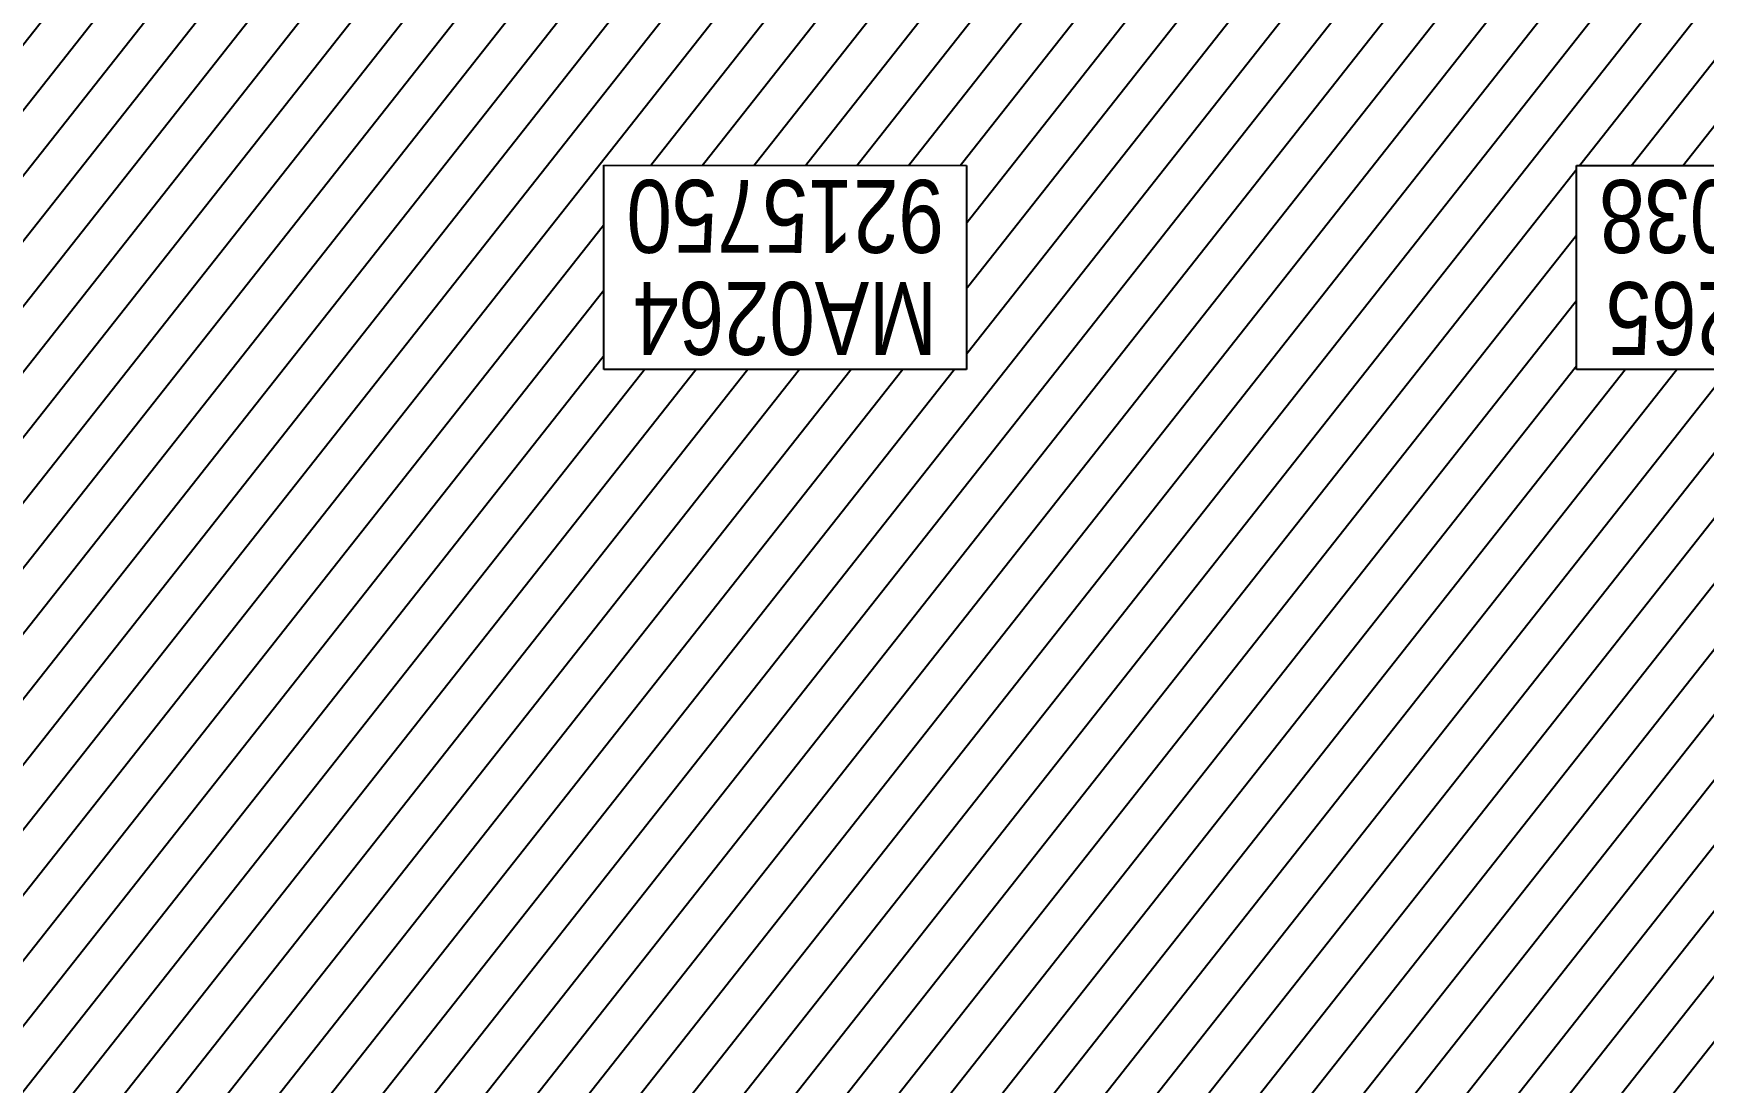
# Model space of a CAD drawing. Header units: centimetres. Extents: x -6122352 to 4157695, y -1694241 to 1947892.
# Drawn here: x 185275 to 195579, y -167598 to -161125 of the extents above; entities that cross this region are included whole.
import ezdxf
from ezdxf.xclip import XClip

# ---------------------------------------------------------------- set-up
doc = ezdxf.new("R2010")
doc.units = ezdxf.units.CM
doc.header["$MEASUREMENT"] = 0
doc.header["$XCLIPFRAME"] = 2
for name, pattern in [('DASHED2', [0.375, 0.25, -0.125]), ('XR-AR-END-SETTING OUT PLAN$0$23585-XR-AR-END-GROUND FLOOR$0$23261-XR-AR-SI-GF$0$HIDDEN', [0.375, 0.25, -0.125]), ('XR-AR-END-SETTING OUT PLAN$0$23585-XR-AR-END-GROUND FLOOR$0$945-4P-1-101-GROUND FLOOR PLAN$0$XR-MIDDLE-GROUND FLOOR PLAN$0$HIDDEN2', [0.1875, 0.125, -0.0625]), ('XR-AR-END-SETTING OUT PLAN$0$23585-XR-AR-END-GROUND FLOOR$0$HIDDEN', [0.375, 0.25, -0.125]), ('XR-AR-END-SETTING OUT PLAN$0$23585-XR-AR-END-GROUND FLOOR$0$XR-END-GROUND FLOOR PLAN$0$HIDDEN', [9.525, 6.35, -3.175]), ('XR-AR-END-SETTING OUT PLAN$0$23585-XR-AR-END-GROUND FLOOR$0$XR-END-GROUND FLOOR PLAN$0$HIDDEN2', [0.1875, 0.125, -0.0625]), ('XR-AR-MID-SETTING OUT FOR MASTER$0$23585-XR-AR-MID-GROUND FLOOR$0$23261-XR-AR-SI-GF$0$HIDDEN', [0.375, 0.25, -0.125]), ('XR-AR-MID-SETTING OUT FOR MASTER$0$23585-XR-AR-MID-GROUND FLOOR$0$945-4P-1-101-GROUND FLOOR PLAN$0$XR-MIDDLE-GROUND FLOOR PLAN$0$HIDDEN', [9.525, 6.35, -3.175]), ('XR-AR-MID-SETTING OUT FOR MASTER$0$23585-XR-AR-MID-GROUND FLOOR$0$945-4P-1-101-GROUND FLOOR PLAN$0$XR-MIDDLE-GROUND FLOOR PLAN$0$HIDDEN2', [0.1875, 0.125, -0.0625])]:
    doc.linetypes.add(name, pattern=pattern)
doc.layers.add('23585-XR-AR-DAMAC PLOT LIMITS$0$1-End units', color=7, linetype='Continuous', lineweight=5, true_color=0xf8991e)
for name, color, linetype, lineweight in [('23585-XR-AR-DAMAC PLOT LIMITS$0$1-Mid units', 41, 'Continuous', 5), ('@ Foundations', 4, 'DASHED2', 50), ('A-ANNO-TEXT', 3, 'Continuous', 25), ('XR-AR-END-SETTING OUT PLAN$0$23585-XR-AR-END-GROUND FLOOR$0$A-DOOR-FULL', 1, 'Continuous', 9), ('XR-AR-END-SETTING OUT PLAN$0$23585-XR-AR-END-GROUND FLOOR$0$A-FLOR-OVHD', 9, 'XR-AR-END-SETTING OUT PLAN$0$23585-XR-AR-END-GROUND FLOOR$0$23261-XR-AR-SI-GF$0$HIDDEN', 15), ('XR-AR-END-SETTING OUT PLAN$0$23585-XR-AR-END-GROUND FLOOR$0$A-FLOR-UNDR', 8, 'XR-AR-END-SETTING OUT PLAN$0$23585-XR-AR-END-GROUND FLOOR$0$HIDDEN', 5), ('XR-AR-END-SETTING OUT PLAN$0$23585-XR-AR-END-GROUND FLOOR$0$A-GLAZ-SILL', 8, 'Continuous', 5), ('XR-AR-END-SETTING OUT PLAN$0$23585-XR-AR-END-GROUND FLOOR$0$A-WALL', 7, 'Continuous', 30), ('XR-AR-END-SETTING OUT PLAN$0$23585-XR-AR-END-GROUND FLOOR$0$S-COLS', 51, 'Continuous', 40), ('XR-AR-END-SETTING OUT PLAN$0$23585-XR-AR-END-GROUND FLOOR$0$S-COLS-PATT', 8, 'Continuous', 5), ('XR-AR-MID-SETTING OUT FOR MASTER$0$23585-XR-AR-MID-GROUND FLOOR$0$$A-GLAZ-WNDO', 232, 'Continuous', 9), ('XR-AR-MID-SETTING OUT FOR MASTER$0$23585-XR-AR-MID-GROUND FLOOR$0$$A-WALL', 1, 'Continuous', 5), ('XR-AR-MID-SETTING OUT FOR MASTER$0$23585-XR-AR-MID-GROUND FLOOR$0$A-DOOR-FULL', 1, 'Continuous', 9), ('XR-AR-MID-SETTING OUT FOR MASTER$0$23585-XR-AR-MID-GROUND FLOOR$0$A-EQUP-KITN-PLAN', 202, 'Continuous', 9), ('XR-AR-MID-SETTING OUT FOR MASTER$0$23585-XR-AR-MID-GROUND FLOOR$0$A-FLOR-OVHD', 9, 'XR-AR-MID-SETTING OUT FOR MASTER$0$23585-XR-AR-MID-GROUND FLOOR$0$23261-XR-AR-SI-GF$0$HIDDEN', 15), ('XR-AR-MID-SETTING OUT FOR MASTER$0$23585-XR-AR-MID-GROUND FLOOR$0$A-GLAZ-SILL', 8, 'Continuous', 5), ('XR-AR-MID-SETTING OUT FOR MASTER$0$23585-XR-AR-MID-GROUND FLOOR$0$A-GLAZ-WNDO', 232, 'Continuous', 9), ('XR-AR-MID-SETTING OUT FOR MASTER$0$23585-XR-AR-MID-GROUND FLOOR$0$A-WALL', 7, 'Continuous', 30), ('XR-AR-MID-SETTING OUT FOR MASTER$0$23585-XR-AR-MID-GROUND FLOOR$0$A-WALL-FNSH', 9, 'Continuous', 5), ('XR-AR-MID-SETTING OUT FOR MASTER$0$23585-XR-AR-MID-GROUND FLOOR$0$S-COLS', 51, 'Continuous', 40)]:
    doc.layers.add(name, color=color, linetype=linetype, lineweight=lineweight)
for name, color, linetype in [('@MI-REF LAYER', 7, 'Continuous'), ('B_TH_6', 7, 'Continuous'), ('XR-AR-END-SETTING OUT PLAN$0$23585-XR-AR-END-GROUND FLOOR$0$A-Flor-Hral', 3, 'Continuous'), ('XR-AR-END-SETTING OUT PLAN$0$23585-XR-AR-END-GROUND FLOOR$0$A-Flor-Strs', 1, 'Continuous'), ('XR-AR-MID-SETTING OUT FOR MASTER$0$23585-XR-AR-MID-GROUND FLOOR$0$A-Flor-Hral', 3, 'Continuous'), ('XR-AR-MID-SETTING OUT FOR MASTER$0$23585-XR-AR-MID-GROUND FLOOR$0$A-Flor-Strs', 1, 'Continuous'), ('XR-AR-MID-SETTING OUT FOR MASTER$0$23585-XR-AR-MID-GROUND FLOOR$0$G-SHAD-20', 251, 'Continuous'), ('XR-AR-MID-SETTING OUT FOR MASTER$0$23585-XR-AR-MID-GROUND FLOOR$0$GS-HATCH-FLOOR TILE', 251, 'Continuous')]:
    doc.layers.add(name, color=color, linetype=linetype)
doc.styles.add('Xref group 33-41$0$Overall SOP Plan$0$LAC-609-NG10-1-XREF-GRID-125SC$0$GRID-DIM-NO', font='arial.ttf', dxfattribs={"width": 0.8})

# ---------------------------------------------------------------- blocks, each defined once
blk = doc.blocks.new('23585-XR-AR-DAMAC PLOT LIMITS')
at = {"layer": '23585-XR-AR-DAMAC PLOT LIMITS$0$1-End units', "color": 251, "true_color": 0x636466}
blk.add_lwpolyline([(496650.615, 2768920.753), (496632.92, 2768936.966), (496639.101, 2768943.713), (496656.797, 2768927.499)], close=True, dxfattribs=at)
at = {"layer": '23585-XR-AR-DAMAC PLOT LIMITS$0$1-Mid units', "color": 251, "true_color": 0x636466}
for points in [[(496646.561, 2768916.329), (496628.866, 2768932.543), (496632.92, 2768936.966), (496650.615, 2768920.753)], [(496642.508, 2768911.905), (496624.813, 2768928.119), (496628.866, 2768932.543), (496646.561, 2768916.329)]]:
    blk.add_lwpolyline(points, close=True, dxfattribs=at)
blk = doc.blocks.new('A$Cf093b529')
at = {"layer": 'A-ANNO-TEXT'}
blk.add_blockref('23585-XR-AR-DAMAC PLOT LIMITS', (-495391.99, -2768603.442), dxfattribs=at)
blk = doc.blocks.new('*U36')
at = {"linetype": 'XR-AR-END-SETTING OUT PLAN$0$23585-XR-AR-END-GROUND FLOOR$0$XR-END-GROUND FLOOR PLAN$0$HIDDEN', "ltscale": 0.2}
blk.add_lwpolyline([(672, 0, 0, 0, 0), (125, 0, 16.7, 16.7, 0), (62, -172, 16.7, 16.7, 0), (-62, 172, 16.7, 16.7, 0), (-125, 0, 0, 0, 0), (-772, 0, 0, 0, 0)], format="xyseb", dxfattribs=at)
blk = doc.blocks.new('*U131')
for points in [[(91, 0), (41, 0), (41, 1021), (91, 1021)], [(0, 0), (38, 0), (38, -50), (50, -50), (50, -122), (0, -122)], [(1100, 0), (1062, 0), (1062, -50), (1050, -50), (1050, -122), (1100, -122)]]:
    blk.add_lwpolyline(points, close=True)
at = {"color": 8, "linetype": 'XR-AR-END-SETTING OUT PLAN$0$23585-XR-AR-END-GROUND FLOOR$0$XR-END-GROUND FLOOR PLAN$0$HIDDEN2'}
blk.add_arc((41, 0), 1021, 0, 90, dxfattribs=at)
at = {"layer": 'XR-AR-END-SETTING OUT PLAN$0$23585-XR-AR-END-GROUND FLOOR$0$A-GLAZ-SILL', "linetype": 'XR-AR-END-SETTING OUT PLAN$0$23585-XR-AR-END-GROUND FLOOR$0$945-4P-1-101-GROUND FLOOR PLAN$0$XR-MIDDLE-GROUND FLOOR PLAN$0$HIDDEN2', "ltscale": 3}
blk.add_lwpolyline([(0, 0), (1100, 0), (1100, -122), (0, -122)], close=True, dxfattribs=at)
blk = doc.blocks.new('XR-AR-END-SETTING OUT PLAN$0$23585-XR-AR-END-GROUND FLOOR$0$A$C75a8815d')
at = {"layer": 'XR-AR-END-SETTING OUT PLAN$0$23585-XR-AR-END-GROUND FLOOR$0$S-COLS', "color": 252, "lineweight": 30}
blk.add_lwpolyline([(6050, 10645), (6050, 9445), (6250, 9445), (6250, 10645)], close=True, dxfattribs=at)
blk = doc.blocks.new('XR-AR-END-SETTING OUT PLAN')
at = {"layer": 'XR-AR-END-SETTING OUT PLAN$0$23585-XR-AR-END-GROUND FLOOR$0$A-Flor-Hral', "color": 8}
for p, q in [((7060, 13800), (9050, 13800)), ((7060, 13750), (7060, 13800)), ((7060, 13750), (9050, 13750)), ((7060, 12850), (8050, 12850)), ((7060, 12800), (7060, 12850)), ((7060, 12800), (8000, 12800)), ((8000, 11527), (8000, 12800)), ((8050, 11545), (8050, 12850))]:
    blk.add_line(p, q, dxfattribs=at)
at = {"layer": 'XR-AR-END-SETTING OUT PLAN$0$23585-XR-AR-END-GROUND FLOOR$0$A-Flor-Strs', "color": 8}
for p, q in [((7110, 13850), (9050, 13850)), ((7110, 13800), (7110, 13850)), ((7390, 13800), (7390, 13850)), ((7670, 13800), (7670, 13850)), ((7950, 13800), (7950, 13850)), ((7110, 12850), (7110, 13750)), ((7390, 12850), (7390, 13750)), ((7670, 12850), (7670, 13750)), ((7950, 12850), (7950, 13750)), ((7110, 12750), (7110, 12800)), ((7390, 12750), (7390, 12800)), ((7670, 12750), (7670, 12800)), ((7950, 12800), (7950, 11509)), ((7950, 12750), (8000, 12750)), ((8050, 12750), (9050, 12750)), ((8000, 12470), (7950, 12470)), ((8050, 12470), (9050, 12470)), ((8000, 12190), (7950, 12190)), ((8050, 12190), (9050, 12190)), ((8000, 11910), (7950, 11910)), ((8050, 11910), (9050, 11910)), ((8000, 11630), (7950, 11630)), ((8050, 11630), (8280, 11630))]:
    blk.add_line(p, q, dxfattribs=at)
at = {"layer": 'XR-AR-END-SETTING OUT PLAN$0$23585-XR-AR-END-GROUND FLOOR$0$A-Flor-Strs', "color": 8, "linetype": 'XR-AR-END-SETTING OUT PLAN$0$23585-XR-AR-END-GROUND FLOOR$0$XR-END-GROUND FLOOR PLAN$0$HIDDEN', "ltscale": 0.1}
for p, q in [((8050, 9010), (8050, 11545)), ((8280, 11630), (8414, 11630)), ((8500, 11630), (9050, 11630)), ((7950, 11509), (7950, 8110)), ((8000, 9060), (8000, 11527)), ((8000, 11350), (7950, 11350)), ((8050, 11350), (9050, 11350)), ((8000, 11070), (7950, 11070)), ((8050, 11070), (9050, 11070)), ((8000, 10790), (7950, 10790)), ((8050, 10790), (9050, 10790)), ((8000, 10510), (7950, 10510)), ((8050, 10510), (9050, 10510))]:
    blk.add_line(p, q, dxfattribs=at)
at = {"layer": 'XR-AR-END-SETTING OUT PLAN$0$23585-XR-AR-END-GROUND FLOOR$0$A-Flor-Strs', "color": 8}
for points in [[(8550, 12190), (8550, 13300), (7110, 13300)], [(8414, 11630), (8500, 11630)]]:
    blk.add_lwpolyline(points, dxfattribs=at)
at = {"layer": 'XR-AR-END-SETTING OUT PLAN$0$23585-XR-AR-END-GROUND FLOOR$0$A-Flor-Strs', "color": 8, "const_width": 20}
blk.add_lwpolyline([(8325, 12330), (8550, 12190), (8775, 12330)], dxfattribs=at)
at = {"layer": 'XR-AR-END-SETTING OUT PLAN$0$23585-XR-AR-END-GROUND FLOOR$0$A-Flor-Strs', "color": 8}
blk.add_circle((7110, 13300), 41.8, dxfattribs=at)
at = {"layer": 'XR-AR-END-SETTING OUT PLAN$0$23585-XR-AR-END-GROUND FLOOR$0$A-FLOR-UNDR', "color": 8, "ltscale": 5}
blk.add_line((7950, 12650), (9050, 12650), dxfattribs=at)
at = {"layer": 'XR-AR-END-SETTING OUT PLAN$0$23585-XR-AR-END-GROUND FLOOR$0$A-WALL', "color": 8}
for points in [[(9250, 6650), (9050, 6650), (9050, 8750), (6850, 8750), (6850, 8700), (6750, 8700), (6750, 8750), (6650, 8750), (6650, 8850), (6950, 8850), (6950, 8900), (7050, 8900), (7050, 8850), (9050, 8850), (9050, 10350), (7050, 10350), (7050, 9800), (6950, 9800), (6950, 10550), (7050, 10550), (7050, 10450), (9050, 10450), (9050, 19523), (9250, 19523)], [(7150, 12100), (7100, 12100), (7100, 11550), (7150, 11550)]]:
    blk.add_lwpolyline(points, close=True, dxfattribs=at)
for points in [[(7250, 12200), (7250, 11450), (6950, 11450), (6950, 12750), (7950, 12750), (7950, 12650), (7100, 12650), (7100, 12200), (7250, 12200), (7250, 12200), (7250, 12200)], [(7050, 10450), (7050, 10350)], [(9050, 10450), (9050, 10350)]]:
    blk.add_lwpolyline(points, dxfattribs=at)
at = {"layer": 'XR-AR-END-SETTING OUT PLAN$0$23585-XR-AR-END-GROUND FLOOR$0$S-COLS-PATT', "color": 8}
for p, q in [((7100, 12100), (7137, 12100)), ((7142, 12100), (7150, 12100)), ((7200, 12100), (7250, 12100))]:
    blk.add_line(p, q, dxfattribs=at)
at = {"layer": 'XR-AR-END-SETTING OUT PLAN$0$23585-XR-AR-END-GROUND FLOOR$0$A-DOOR-FULL', "color": 8, "xscale": -0.8181818181818169, "yscale": 0.8181818181818169, "zscale": 0.8181818181818167, "rotation": 270}
blk.add_blockref('*U131', (7050, 10550), dxfattribs=at)
at = {"layer": 'XR-AR-END-SETTING OUT PLAN$0$23585-XR-AR-END-GROUND FLOOR$0$A-FLOR-OVHD', "color": 8, "xscale": -0.999999999999999, "rotation": 199.9831065219304}
blk.add_blockref('*U36', (8500, 11710), dxfattribs=at)
at = {"layer": 'XR-AR-END-SETTING OUT PLAN$0$23585-XR-AR-END-GROUND FLOOR$0$S-COLS-PATT', "color": 8}
blk.add_blockref('XR-AR-END-SETTING OUT PLAN$0$23585-XR-AR-END-GROUND FLOOR$0$A$C75a8815d', (3000, 5500), dxfattribs=at)
blk = doc.blocks.new('END UNIT')
at = {"xscale": 0.001, "yscale": 0.001, "zscale": 0.001}
blk.add_blockref('XR-AR-END-SETTING OUT PLAN', (-9.15, 0), dxfattribs=at)
blk = doc.blocks.new('*U27')
for points in [[(91, 0), (41, 0), (41, 1021), (91, 1021)], [(0, 0), (38, 0), (38, -50), (50, -50), (50, -250), (0, -250)], [(1100, 0), (1062, 0), (1062, -50), (1050, -50), (1050, -250), (1100, -250)]]:
    blk.add_lwpolyline(points, close=True)
at = {"color": 8, "linetype": 'XR-AR-MID-SETTING OUT FOR MASTER$0$23585-XR-AR-MID-GROUND FLOOR$0$945-4P-1-101-GROUND FLOOR PLAN$0$XR-MIDDLE-GROUND FLOOR PLAN$0$HIDDEN2'}
blk.add_arc((41, 0), 1021, 0, 90, dxfattribs=at)
at = {"layer": 'XR-AR-MID-SETTING OUT FOR MASTER$0$23585-XR-AR-MID-GROUND FLOOR$0$A-GLAZ-SILL', "linetype": 'XR-AR-MID-SETTING OUT FOR MASTER$0$23585-XR-AR-MID-GROUND FLOOR$0$945-4P-1-101-GROUND FLOOR PLAN$0$XR-MIDDLE-GROUND FLOOR PLAN$0$HIDDEN2', "ltscale": 3}
blk.add_lwpolyline([(0, 0), (1100, 0), (1100, -250), (0, -250)], close=True, dxfattribs=at)
blk = doc.blocks.new('XR-AR-MID-SETTING OUT FOR MASTER$0$23585-XR-AR-MID-GROUND FLOOR$0$945-4P-1-101-GROUND FLOOR PLAN$0$XR-MIDDLE-GROUND FLOOR PLAN$0$A$C69996ABC')
at = {"layer": 'XR-AR-MID-SETTING OUT FOR MASTER$0$23585-XR-AR-MID-GROUND FLOOR$0$A-FLOR-OVHD', "linetype": 'XR-AR-MID-SETTING OUT FOR MASTER$0$23585-XR-AR-MID-GROUND FLOOR$0$945-4P-1-101-GROUND FLOOR PLAN$0$XR-MIDDLE-GROUND FLOOR PLAN$0$HIDDEN2', "ltscale": 5}
for p, q in [((0, 0.9), (0.1, 0.9)), ((0, 0.9), (0, 0)), ((0, 0), (0.1, 0))]:
    blk.add_line(p, q, dxfattribs=at)
blk.add_lwpolyline([(0.1, 0.85), (0.25, 0.45), (0.1, 0.05)], dxfattribs=at)
at = {"layer": 'XR-AR-MID-SETTING OUT FOR MASTER$0$23585-XR-AR-MID-GROUND FLOOR$0$A-GLAZ-WNDO'}
for p, q in [((0.1, 0.85), (0.1, 0.9)), ((0.1, 0.9), (0.1, 0)), ((0.25, 0.85), (0.1, 0.85)), ((0.25, 0.9), (0.25, 0.85)), ((0.25, 0.85), (0.25, 0.05)), ((0.1, 0), (0.1, 0.05)), ((0.1, 0.05), (0.25, 0.05)), ((0.25, 0), (0.25, 0.05))]:
    blk.add_line(p, q, dxfattribs=at)
for points in [[(0.25, 0.9), (0.1, 0.9)], [(0.1, 0), (0.25, 0)]]:
    blk.add_lwpolyline(points, dxfattribs=at)
blk.add_lwpolyline([(0.25, 0.85), (0.25, 0.05), (0.2, 0.05), (0.2, 0.85)], close=True, dxfattribs=at)
blk = doc.blocks.new('XR-AR-MID-SETTING OUT FOR MASTER$0$23585-XR-AR-MID-GROUND FLOOR$0$945-4P-1-101-GROUND FLOOR PLAN$0$XR-MIDDLE-GROUND FLOOR PLAN$0$BREAK LINE1')
blk.add_lwpolyline([(648, -6, 0, 0, 0), (101, -6, 16.7, 16.7, 0), (38, -178, 16.7, 16.7, 0), (-87, 166, 16.7, 16.7, 0), (-149, -6, 0, 0, 0), (-912, -6, 0, 0, 0)], format="xyseb")
blk = doc.blocks.new('XR-AR-MID-SETTING OUT FOR MASTER$0$23585-XR-AR-MID-GROUND FLOOR$0$945-4P-1-101-GROUND FLOOR PLAN$0$XR-MIDDLE-GROUND FLOOR PLAN$0$WRFWF')
at = {"layer": 'XR-AR-MID-SETTING OUT FOR MASTER$0$23585-XR-AR-MID-GROUND FLOOR$0$A-FLOR-OVHD', "linetype": 'XR-AR-MID-SETTING OUT FOR MASTER$0$23585-XR-AR-MID-GROUND FLOOR$0$945-4P-1-101-GROUND FLOOR PLAN$0$XR-MIDDLE-GROUND FLOOR PLAN$0$HIDDEN', "ltscale": 0.1}
for p, q in [((9250, 14090), (9250, 9909)), ((10350, 14089), (9250, 14089)), ((10350, 13809), (9250, 13809)), ((10350, 13529), (9250, 13529)), ((10350, 13249), (9250, 13249)), ((10350, 12969), (9250, 12969)), ((10350, 12689), (9250, 12689)), ((10350, 12409), (9250, 12409)), ((10350, 12129), (9250, 12129)), ((10350, 11849), (9250, 11849)), ((10350, 11569), (9250, 11569)), ((10350, 11289), (9250, 11289)), ((10350, 11009), (9250, 11009)), ((10350, 11009), (10350, 9909)), ((10350, 9909), (9250, 9909))]:
    blk.add_line(p, q, dxfattribs=at)
blk.add_lwpolyline([(10350, 14370), (10350, 11009)], dxfattribs=at)
blk = doc.blocks.new('XR-AR-MID-SETTING OUT FOR MASTER$0$23585-XR-AR-MID-GROUND FLOOR$0$945-4P-1-101-GROUND FLOOR PLAN$0$XR-MIDDLE-GROUND FLOOR PLAN$0$ASDASDASD')
blk.add_wipeout([(-42428, 24502), (-42278, 24502), (-42278, 24052), (-42428, 24052)])
blk.add_hatch(color=256).paths.add_polyline_path([(-42428, 24502), (-42278, 24502), (-42428, 24052)])
for p, q in [((-42278, 24502), (-42428, 24502)), ((-42428, 24502), (-42428, 24052)), ((-42428, 24052), (-42278, 24502)), ((-42278, 24052), (-42278, 24502)), ((-42428, 24052), (-42278, 24052))]:
    blk.add_line(p, q)
blk = doc.blocks.new('*U130')
for points in [[(91, 0), (41, 0), (41, 1021), (91, 1021)], [(0, 0), (38, 0), (38, -50), (50, -50), (50, -122), (0, -122)], [(1100, 0), (1062, 0), (1062, -50), (1050, -50), (1050, -122), (1100, -122)]]:
    blk.add_lwpolyline(points, close=True)
at = {"color": 8, "linetype": 'XR-AR-MID-SETTING OUT FOR MASTER$0$23585-XR-AR-MID-GROUND FLOOR$0$945-4P-1-101-GROUND FLOOR PLAN$0$XR-MIDDLE-GROUND FLOOR PLAN$0$HIDDEN2'}
blk.add_arc((41, 0), 1021, 0, 90, dxfattribs=at)
at = {"layer": 'XR-AR-MID-SETTING OUT FOR MASTER$0$23585-XR-AR-MID-GROUND FLOOR$0$A-GLAZ-SILL', "linetype": 'XR-AR-MID-SETTING OUT FOR MASTER$0$23585-XR-AR-MID-GROUND FLOOR$0$945-4P-1-101-GROUND FLOOR PLAN$0$XR-MIDDLE-GROUND FLOOR PLAN$0$HIDDEN2', "ltscale": 3}
blk.add_lwpolyline([(0, 0), (1100, 0), (1100, -122), (0, -122)], close=True, dxfattribs=at)
blk = doc.blocks.new('XR-AR-MID-SETTING OUT FOR MASTER$0$23585-XR-AR-MID-GROUND FLOOR$0$A$C08698786')
at = {"layer": 'XR-AR-MID-SETTING OUT FOR MASTER$0$23585-XR-AR-MID-GROUND FLOOR$0$S-COLS', "color": 252, "lineweight": 30}
for points in [[(-100, 16145), (-100, 14945), (100, 14945), (100, 16145)], [(5900, 15688), (5900, 14688), (6100, 14688), (6100, 15688)], [(5900, 11147), (5900, 9747), (6100, 9747), (6100, 11147)]]:
    blk.add_lwpolyline(points, close=True, dxfattribs=at)
blk = doc.blocks.new('XR-AR-MID-SETTING OUT FOR MASTER')
at = {"layer": 'XR-AR-MID-SETTING OUT FOR MASTER$0$23585-XR-AR-MID-GROUND FLOOR$0$A-EQUP-KITN-PLAN', "color": 8}
for p, q in [((3900, 15203), (5500, 15203)), ((3900, 14953), (3900, 15203)), ((5500, 14953), (5500, 15203)), ((3500, 14253), (5300, 14253)), ((5300, 12103), (5300, 14253)), ((4405, 12103), (5300, 12103)), ((4405, 11503), (4405, 12103))]:
    blk.add_line(p, q, dxfattribs=at)
at = {"layer": 'XR-AR-MID-SETTING OUT FOR MASTER$0$23585-XR-AR-MID-GROUND FLOOR$0$A-Flor-Hral', "color": 8}
blk.add_lwpolyline([(100, 14903), (2090, 14903), (2090, 14853), (100, 14853)], dxfattribs=at)
at = {"layer": 'XR-AR-MID-SETTING OUT FOR MASTER$0$23585-XR-AR-MID-GROUND FLOOR$0$A-FLOR-OVHD', "color": 8, "linetype": 'XR-AR-MID-SETTING OUT FOR MASTER$0$23585-XR-AR-MID-GROUND FLOOR$0$23261-XR-AR-SI-GF$0$HIDDEN', "ltscale": 5}
for p, q in [((5500, 14953), (3900, 14953)), ((3900, 14853), (5500, 14853)), ((5580, 12103), (5580, 14853)), ((3400, 14153), (3400, 12203)), ((3500, 12203), (3500, 14153)), ((5900, 12003), (5400, 11503)), ((5400, 12003), (5900, 11503))]:
    blk.add_line(p, q, dxfattribs=at)
blk.add_lwpolyline([(2750, 12003), (3250, 12003), (3250, 11503), (2750, 11503)], close=True, dxfattribs=at)
for points in [[(2750, 12003), (3250, 11503)], [(2750, 11503), (3250, 12003)]]:
    blk.add_lwpolyline(points, dxfattribs=at)
at = {"layer": 'XR-AR-MID-SETTING OUT FOR MASTER$0$23585-XR-AR-MID-GROUND FLOOR$0$A-Flor-Strs', "color": 8}
for p, q in [((2040, 14953), (100, 14953)), ((1200, 14953), (1200, 14903)), ((1480, 14953), (1480, 14903)), ((1760, 14953), (1760, 14903)), ((2040, 14953), (2040, 14903)), ((1200, 14853), (1200, 13953)), ((1480, 14853), (1480, 13953)), ((1760, 14853), (1760, 13953)), ((2040, 14853), (2040, 13953)), ((1100, 13853), (100, 13853)), ((1200, 13853), (1200, 13573)), ((1480, 13903), (1480, 13853)), ((1760, 13903), (1760, 13853)), ((2040, 13903), (2040, 13853)), ((1100, 13573), (100, 13573)), ((1200, 13573), (1150, 13573))]:
    blk.add_line(p, q, dxfattribs=at)
blk.add_lwpolyline([(1200, 13903), (1200, 13853), (1150, 13853)], dxfattribs=at)
at = {"layer": 'XR-AR-MID-SETTING OUT FOR MASTER$0$23585-XR-AR-MID-GROUND FLOOR$0$A-Flor-Strs', "color": 8, "const_width": 15}
blk.add_lwpolyline([(455, 13685), (650, 13573), (845, 13685)], dxfattribs=at)
at = {"layer": 'XR-AR-MID-SETTING OUT FOR MASTER$0$23585-XR-AR-MID-GROUND FLOOR$0$A-Flor-Strs', "color": 8}
blk.add_circle((2040, 14403), 45, dxfattribs=at)
at = {"layer": 'XR-AR-MID-SETTING OUT FOR MASTER$0$23585-XR-AR-MID-GROUND FLOOR$0$A-WALL', "color": 8}
for points in [[(5900, 19473), (6100, 19473), (6100, 5500), (5900, 5500), (5900, 14853), (5500, 14853), (5500, 14953), (5900, 14953)], [(3900, 14853), (3900, 14953), (3400, 14953), (3400, 14153), (3500, 14153), (3500, 14853)], [(3400, 12203), (3500, 12203), (3500, 11503), (4400, 11503), (4400, 11253), (3650, 11253), (3650, 11028), (3400, 11028)]]:
    blk.add_lwpolyline(points, close=True, dxfattribs=at)
for points in [[(3500, 14853), (3400, 14853)], [(5700, 12003), (5900, 12003), (5900, 12103), (5300, 12103), (5300, 11503), (5300, 11503), (5300, 11253), (5900, 11253), (5900, 11503), (5400, 11503), (5400, 12003), (5700, 12003)], [(2100, 11050), (2100, 10950)]]:
    blk.add_lwpolyline(points, dxfattribs=at)
at = {"layer": 'XR-AR-MID-SETTING OUT FOR MASTER$0$23585-XR-AR-MID-GROUND FLOOR$0$A-WALL-FNSH', "color": 8}
for points in [[(2080, 10930), (120, 10930), (120, 8973), (1100, 8973), (1100, 8953)], [(2100, 9950), (2080, 9950), (2080, 10930)]]:
    blk.add_lwpolyline(points, dxfattribs=at)
at = {"layer": 'XR-AR-MID-SETTING OUT FOR MASTER$0$23585-XR-AR-MID-GROUND FLOOR$0$$A-GLAZ-WNDO', "color": 8, "xscale": 1000.000000000049, "yscale": 1000.000000000049, "zscale": 1000.000000000049, "rotation": 90}
blk.add_blockref('XR-AR-MID-SETTING OUT FOR MASTER$0$23585-XR-AR-MID-GROUND FLOOR$0$945-4P-1-101-GROUND FLOOR PLAN$0$XR-MIDDLE-GROUND FLOOR PLAN$0$A$C69996ABC', (5300, 11253), dxfattribs=at)
at = {"layer": 'XR-AR-MID-SETTING OUT FOR MASTER$0$23585-XR-AR-MID-GROUND FLOOR$0$$A-WALL', "color": 8}
blk.add_blockref('XR-AR-MID-SETTING OUT FOR MASTER$0$23585-XR-AR-MID-GROUND FLOOR$0$945-4P-1-101-GROUND FLOOR PLAN$0$XR-MIDDLE-GROUND FLOOR PLAN$0$WRFWF', (-9150, -797), dxfattribs=at)
at = {"layer": 'XR-AR-MID-SETTING OUT FOR MASTER$0$23585-XR-AR-MID-GROUND FLOOR$0$A-DOOR-FULL', "color": 8, "xscale": 0.8181820445283869, "yscale": 0.8181820445283869, "zscale": 0.8181820445283869, "rotation": 90}
blk.add_blockref('*U130', (2100, 11150), dxfattribs=at)
at = {"layer": 'XR-AR-MID-SETTING OUT FOR MASTER$0$23585-XR-AR-MID-GROUND FLOOR$0$A-DOOR-FULL', "color": 8, "rotation": 90}
blk.add_blockref('*U27', (3400, 9928), dxfattribs=at)
at = {"layer": 'XR-AR-MID-SETTING OUT FOR MASTER$0$23585-XR-AR-MID-GROUND FLOOR$0$A-FLOR-OVHD', "color": 8, "linetype": 'XR-AR-MID-SETTING OUT FOR MASTER$0$23585-XR-AR-MID-GROUND FLOOR$0$23261-XR-AR-SI-GF$0$HIDDEN', "ltscale": 5, "xscale": -0.9999999999999997, "rotation": 194.2810957359752}
blk.add_blockref('XR-AR-MID-SETTING OUT FOR MASTER$0$23585-XR-AR-MID-GROUND FLOOR$0$945-4P-1-101-GROUND FLOOR PLAN$0$XR-MIDDLE-GROUND FLOOR PLAN$0$BREAK LINE1', (675, 13433), dxfattribs=at)
at = {"layer": 'XR-AR-MID-SETTING OUT FOR MASTER$0$23585-XR-AR-MID-GROUND FLOOR$0$G-SHAD-20', "color": 8}
blk.add_blockref('XR-AR-MID-SETTING OUT FOR MASTER$0$23585-XR-AR-MID-GROUND FLOOR$0$945-4P-1-101-GROUND FLOOR PLAN$0$XR-MIDDLE-GROUND FLOOR PLAN$0$ASDASDASD', (44478, -10850), dxfattribs=at)
at = {"layer": 'XR-AR-MID-SETTING OUT FOR MASTER$0$23585-XR-AR-MID-GROUND FLOOR$0$A-Flor-Hral', "color": 8}
blk.add_lwpolyline([(1150, 13560), (1150, 13903), (2090, 13903), (2090, 13953), (1100, 13953), (1100, 13548)], dxfattribs=at)
at = {"layer": 'XR-AR-MID-SETTING OUT FOR MASTER$0$23585-XR-AR-MID-GROUND FLOOR$0$A-Flor-Strs', "color": 8}
blk.add_lwpolyline([(650, 13573), (650, 14403), (2040, 14403)], dxfattribs=at)
at = {"layer": 'XR-AR-MID-SETTING OUT FOR MASTER$0$23585-XR-AR-MID-GROUND FLOOR$0$A-WALL', "color": 8}
for points in [[(100, 19473), (-100, 19473), (-100, 5500), (100, 5500), (100, 8850), (1100, 8850), (1100, 8950), (100, 8950), (100, 10950), (2100, 10950), (2100, 9950), (2200, 9950), (2200, 11150), (2100, 11150), (2100, 11050), (100, 11050)], [(2200, 13653), (2200, 13653), (2200, 13853), (1200, 13853), (1200, 13753), (1850, 13753), (1850, 13103), (2100, 13103), (2100, 12653), (1950, 12653), (1950, 12552), (2100, 12552), (2100, 12050), (2200, 12050), (2200, 13203), (2050, 13203), (2050, 13653), (2200, 13653)], [(1950, 13203), (2000, 13203), (2000, 13653), (1950, 13653)]]:
    blk.add_lwpolyline(points, close=True, dxfattribs=at)
at = {"layer": 'XR-AR-MID-SETTING OUT FOR MASTER$0$23585-XR-AR-MID-GROUND FLOOR$0$GS-HATCH-FLOOR TILE', "color": 8}
blk.add_blockref('XR-AR-MID-SETTING OUT FOR MASTER$0$23585-XR-AR-MID-GROUND FLOOR$0$A$C08698786', (0, 0), dxfattribs=at)
blk = doc.blocks.new('MID UNIT')
at = {"xscale": 0.001, "yscale": 0.001, "zscale": 0.001}
blk.add_blockref('XR-AR-MID-SETTING OUT FOR MASTER', (0, 0), dxfattribs=at)
blk = doc.blocks.new('TH_6')
blk.add_blockref('END UNIT', (495802.305, 2769163.997))
blk.add_blockref('MID UNIT', (495802.305, 2769163.997))
at = {"xscale": -1}
blk.add_blockref('MID UNIT', (495814.305, 2769163.997), dxfattribs=at)
blk = doc.blocks.new('23585-XR-AR-MALDIVE-3$0$TH_6')
at = {"layer": 'B_TH_6', "xscale": 1.000019685734281, "yscale": 1.000019685734281, "zscale": 1.000019685734281}
blk.add_blockref('TH_6', (-9.76, -54.513), dxfattribs=at)
at = {"layer": '@ Foundations', "linetype": 'DASHED2', "ltscale": 25}
for points in [[(495800.955, 2769177.789), (495803.655, 2769177.789), (495803.655, 2769183.139), (495800.955, 2769183.139)], [(495809.28, 2769177.915), (495809.28, 2769180.465), (495807.33, 2769180.465), (495807.33, 2769177.915)], [(495809.48, 2769173.169), (495809.48, 2769176.119), (495807.13, 2769176.119), (495807.13, 2769173.169)]]:
    blk.add_lwpolyline(points, close=True, dxfattribs=at)

msp = doc.modelspace()

# ---------------------------------------------------------------- block references
at = {"layer": '@MI-REF LAYER', "xscale": 1000, "yscale": 1000, "zscale": 1000, "rotation": 312.4882903633292}
msp.add_blockref('A$Cf093b529', (-891608.73293, 539022.72011), dxfattribs=at)

# ---------------------------------------------------------------- next in the draw order: block references
at = {"layer": '@MI-REF LAYER'}
ref = msp.add_blockref('23585-XR-AR-MALDIVE-3$0$TH_6', (496470287.62316, 2768928042.14645), dxfattribs=dict(at, xscale=1000, yscale=1000, zscale=1000, rotation=179.9901620352055))
XClip(ref).set_block_clipping_path([(495793.2155548502, 2769187.9369901186), (495793.2169750989, 2769163.9974125745), (495847.2586643086, 2769163.9971258836), (495847.2579624881, 2769187.9370612334), (495838.3188655199, 2769187.8966883179), (495832.3187208367, 2769187.8968356531), (495826.3187141446, 2769187.8968359823), (495820.3187054312, 2769187.8968305429), (495814.3189793034, 2769187.8968236684), (495808.3189702737, 2769187.8968236437), (495802.3189610406, 2769187.8968233746)])

# ---------------------------------------------------------------- next in the draw order: wipeouts: each hides what was drawn before it
at = {"color": 10}
msp.add_wipeout([(150358.69448, -156274.78467), (150356.19895, -170548.3376), (156604.72727, -170549.42667), (156606.23971, -170248.77367), (192407.19481, -170254.88342), (192407.09469, -170555.55792), (198657.38323, -170556.46069), (198659.4436, -156283.07816), (150358.70066, -156274.78467)], dxfattribs=at).dxf.layer = '@MI-REF LAYER'

# ---------------------------------------------------------------- next in the draw order: hatches: boundary and pattern name
at = {"layer": '@MI-REF LAYER', "transparency": 33554508}
h = msp.add_hatch(dxfattribs=at)
h.set_pattern_fill('ANSI31', color=256, scale=2000, angle=186.72236)
h.paths.add_polyline_path([(150358.69972, -156274.78467), (150356.19895, -170548.3376), (156606.32265, -170547.96537), (156606.23971, -170248.78698), (192407.44567, -170254.93422), (192407.39406, -170555.55802), (198657.3832, -170556.63115), (198659.44484, -156283.07816)])

# ---------------------------------------------------------------- next in the draw order: texts
at = {"layer": '@MI-REF LAYER', "color": 7, "char_height": 450, "width": 2056.8768806, "attachment_point": 1, "rotation": 179.989162845, "line_spacing_factor": 0.839439, "style": 'Xref group 33-41$0$Overall SOP Plan$0$LAC-609-NG10-1-XREF-GRID-125SC$0$GRID-DIM-NO', "bg_fill": 19, "box_fill_scale": 1.2, "bg_fill_color": 256, "bg_fill_transparency": 0}
for s, insert in [('\\pxqc;MA0264\\P9215750', (190941.90723, -163108.73751, -157.46104)), ('\\pxqc;MA0265\\P9217038', (196941.91197, -163109.80152, -157.46104))]:
    msp.add_mtext(s, dxfattribs=dict(at, insert=insert))

doc.saveas('drawing.dxf')
